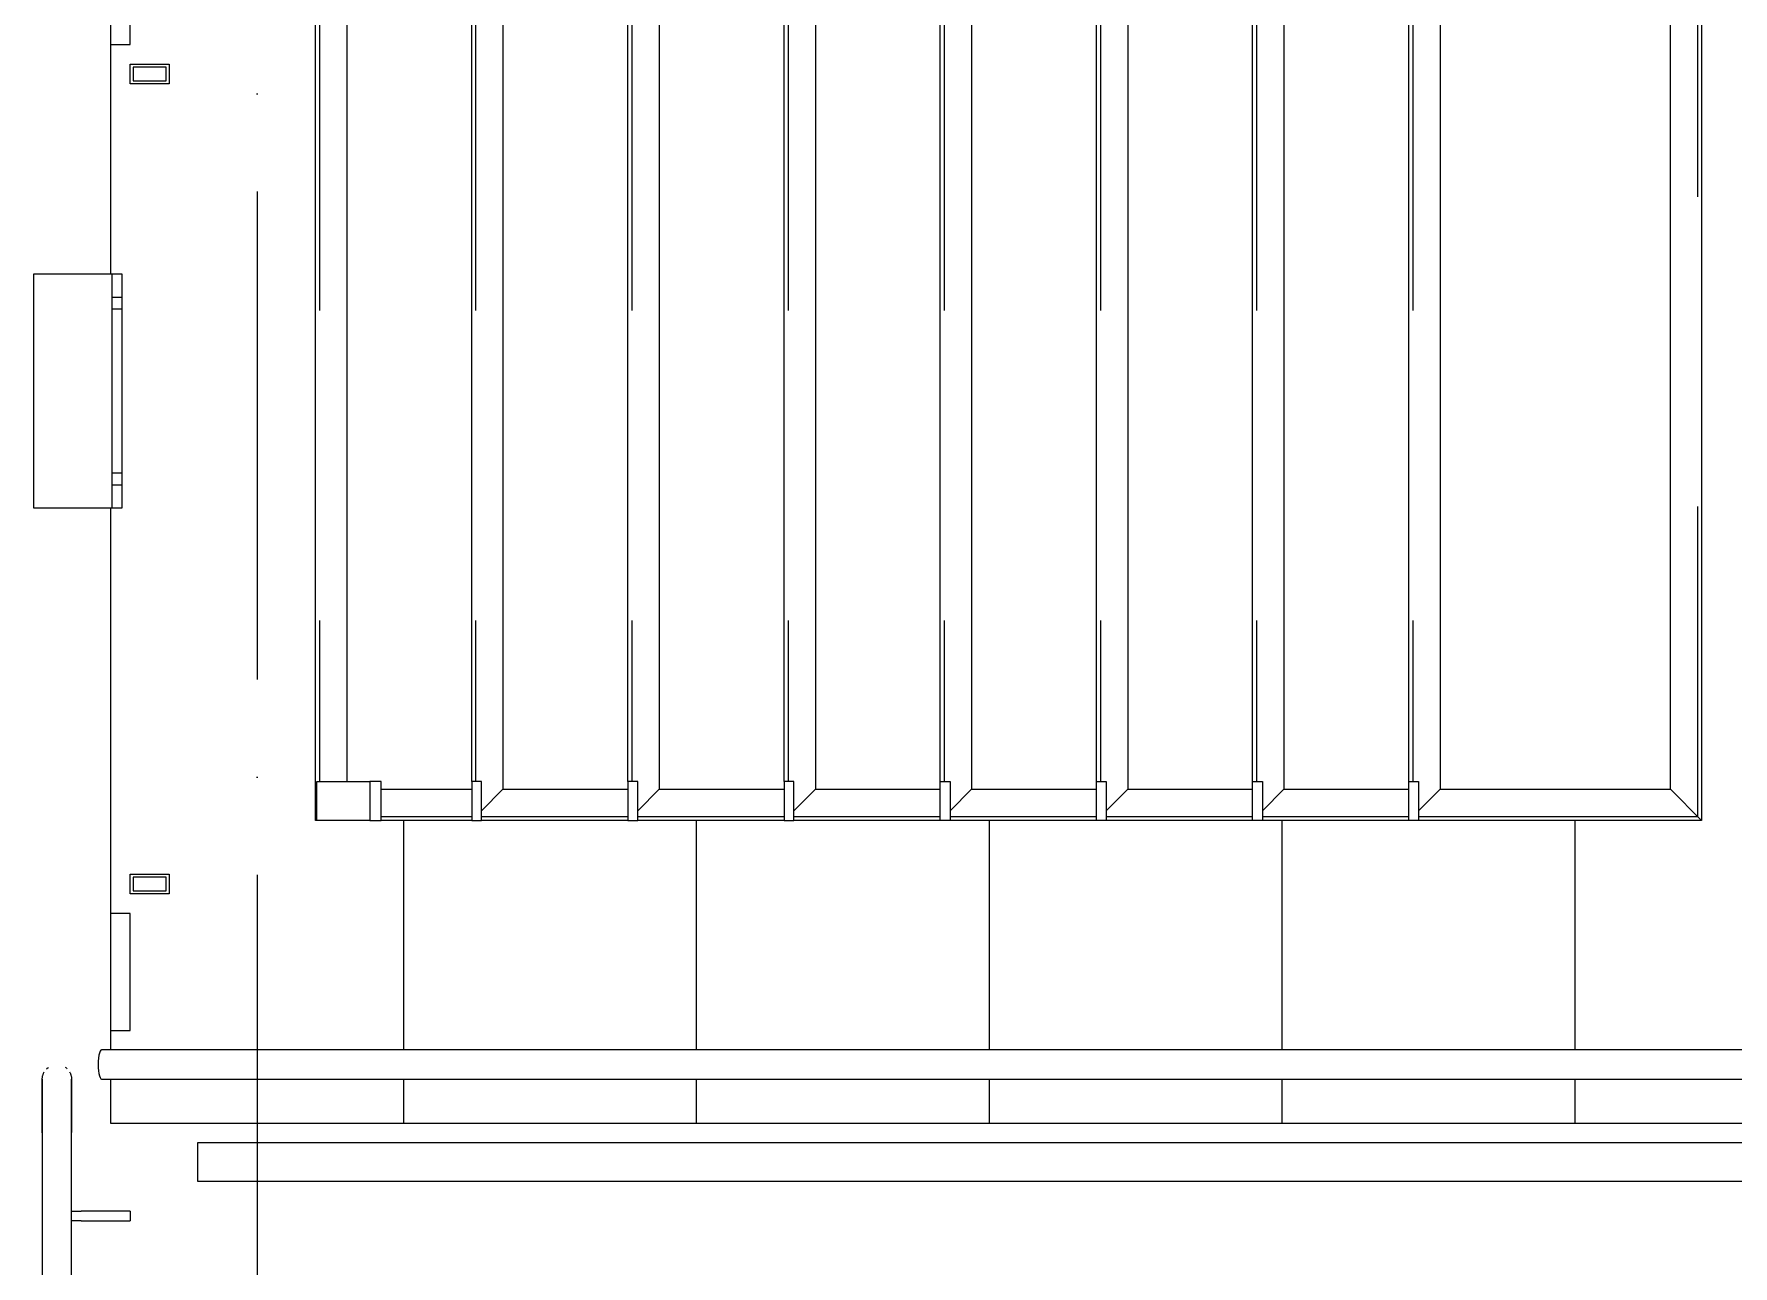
# Model space of a CAD drawing. Header units: millimetres. Extents: x -213536 to 1564669, y -45299 to 942238.
# Drawn here: x 569185 to 570926, y 427089 to 428351 of the extents above; entities that cross this region are included whole.
import ezdxf

# ---------------------------------------------------------------- set-up
doc = ezdxf.new("R2010")
doc.units = ezdxf.units.MM
doc.linetypes.add('50_200_ШТРИХ_1Т_ш5_п1_п1_', pattern=[700, 500, -100, 0, -100])
doc.linetypes.add('Штрих', pattern=[635, 317.5, -317.5])
for name, color, linetype, lineweight in [('0-1', 7, 'Continuous', 5), ('0-2', 7, 'Continuous', 9), ('3) ЖБ 4м', 3, 'Continuous', 30), ('Контуры', 7, 'Continuous', 9), ('Линии подступенков', 7, 'Continuous', 9), ('Линии свеса', 7, 'Continuous', 9), ('Невидимые линии-1', 7, 'Штрих', 9), ('Обобщенные модели', 7, 'Continuous', 9), ('Ограждение', 7, 'Continuous', 9), ('Ограждение-1', 7, 'Continuous', 25), ('Оси-2', 7, '50_200_ШТРИХ_1Т_ш5_п1_п1_', 9)]:
    doc.layers.add(name, color=color, linetype=linetype, lineweight=lineweight)
doc.layers.get('0-2').off()

# ---------------------------------------------------------------- blocks, each defined once
blk = doc.blocks.new('Ось 3 этаж')
at = {"layer": 'Оси-2'}
blk.add_line((433042.1, 477896.8), (433042.1, 423014.8), dxfattribs=at)
blk = doc.blocks.new('О_Элемент ограждения_Обод_Труба_ГОСТ 8645-68 - О_Элемент ограждения_Обод_Труба_ГОСТ 8645-68-30985916-АИ2_03_План отделки стен 3-го этажа _Часть 2_')
at = {"layer": 'Ограждение'}
for p, q in [((-3720, 20), (0, 20)), ((0, 20), (0, -20)), ((0, -20), (-3720, -20))]:
    blk.add_line(p, q, dxfattribs=at)
blk = doc.blocks.new('О_Элемент поручня_Маршевый_Труба_ГОСТ 8732-78 - О_Элемент поручня_Маршевый_Труба_ГОСТ 8732-78-31468009-АИ2_03_План отделки стен 3-го этажа _Часть 2_')
at = {"layer": 'Ограждение'}
for p, q in [((-9.9, 0), (-3926, 0)), ((-3926, -30), (-9.9, -30))]:
    blk.add_line(p, q, dxfattribs=at)
at = {"layer": 'Ограждение', "flags": 128}
for points in [[(-6.3, -15), (-6.4, -11.7), (-6.7, -8.5), (-7.1, -5.6), (-7.7, -3.3), (-8.3, -1.5), (-9.1, -0.4), (-9.9, 0)], [(-9.9, -30), (-9.1, -29.6), (-8.3, -28.5), (-7.7, -26.7), (-7.1, -24.4), (-6.7, -21.5), (-6.4, -18.3), (-6.3, -15)]]:
    blk.add_lwpolyline(points, dxfattribs=at)
blk = doc.blocks.new('О_Элемент ограждения_Обод_Труба_ГОСТ 86451 - О_Элемент ограждения_Обод_Труба_ГОСТ 8645-68 2-33131214-АИ2_03_План отделки стен 3-го этажа _Часть 2_')
at = {"layer": 'Ограждение-1'}
for p, q in [((-1820, 20), (-1800, 20)), ((-1820, -20), (-1820, 20)), ((-1800, 20), (-1800, -20)), ((-20, -20), (-20, 20)), ((-20, 20), (0, 20)), ((0, 20), (0, -20)), ((-1817, 17), (-1817, -17)), ((-1803, 17), (-1817, 17)), ((-1803, -17), (-1803, 17)), ((-17, 17), (-17, -17)), ((-3, 17), (-17, 17)), ((-3, -17), (-3, 17)), ((-1817, -17), (-1803, -17)), ((-17, -17), (-3, -17)), ((-1800, -20), (-1820, -20)), ((0, -20), (-20, -20))]:
    blk.add_line(p, q, dxfattribs=at)
blk = doc.blocks.new('О_Элемент поручня_Площадочный_Двухуровневый_ГОСТ 8732-78 - О_Элемент поручня_Площадочный_Двухуровневый_ГОСТ 8732-78 2-33683547-АИ2_03_План отделки стен 3-го этажа _Часть 2_')
at = {"layer": 'Ограждение'}
for p, q in [((310, -10), (0, -10)), ((0, -25), (0, -18.8)), ((0, -40), (0, -25)), ((0, -40), (310, -40))]:
    blk.add_line(p, q, dxfattribs=at)
at = {"layer": 'Ограждение', "flags": 128}
for points in [[(310, -10), (312.2, -10), (314.4, -10), (316.6, -10), (318.8, -10), (320.9, -10), (323.1, -10), (325.2, -10), (327.3, -10), (329.4, -10), (331.4, -10), (333.4, -10), (335.4, -10), (337.3, -10), (339.2, -10), (341.1, -10), (342.8, -10), (344.6, -10), (346.3, -10), (347.9, -10), (349.5, -10), (351, -10), (352.4, -10), (353.8, -10), (355.1, -10), (356.3, -10), (357.4, -10), (358.5, -10), (359.5, -10), (360.4, -10), (361.3, -10), (362, -10), (362.7, -10), (363.3, -10), (363.8, -10), (364.2, -10), (364.5, -10), (364.8, -10), (364.9, -10), (365, -10), (365, -10)], [(365, -10), (365, -10), (364.8, -10), (364.6, -10), (364.3, -10), (363.9, -10), (363.4, -10), (362.9, -10), (362.2, -10), (361.5, -10), (360.7, -10), (359.8, -10), (358.8, -10), (357.7, -10), (356.6, -10), (355.4, -10), (354.1, -10), (352.8, -10), (351.3, -10), (349.9, -10), (348.3, -10), (346.7, -10), (345, -10), (343.3, -10), (341.5, -10), (339.7, -10), (337.8, -10), (335.9, -10), (334, -10), (332, -10), (329.9, -10), (327.9, -10), (325.8, -10), (323.6, -10), (321.5, -10), (319.3, -10), (317.2, -10), (315, -10), (312.8, -10), (310.6, -10), (310, -10)], [(365, -10), (365.6, -10), (366.2, -10), (366.8, -10.1), (367.4, -10.2), (368, -10.3), (368.6, -10.4), (369.1, -10.6), (369.7, -10.8), (370.3, -11), (370.8, -11.2), (371.4, -11.4), (371.9, -11.7), (372.5, -12)], [(375.8, -14.5), (376.2, -15), (376.6, -15.4), (376.9, -15.9), (377.3, -16.4)], [(377.4, -33.5), (377, -34), (376.7, -34.4), (376.3, -34.9), (375.9, -35.3)], [(310, -40), (312.2, -40), (314.4, -40), (316.6, -40), (318.8, -40), (320.9, -40), (323.1, -40), (325.2, -40), (327.3, -40), (329.4, -40), (331.4, -40), (333.4, -40), (335.4, -40), (337.3, -40), (339.2, -40), (341.1, -40), (342.8, -40), (344.6, -40), (346.3, -40), (347.9, -40), (349.5, -40), (351, -40), (352.4, -40), (353.8, -40), (355.1, -40), (356.3, -40), (357.4, -40), (358.5, -40), (359.5, -40), (360.4, -40), (361.3, -40), (362, -40), (362.7, -40), (363.3, -40), (363.8, -40), (364.2, -40), (364.5, -40), (364.8, -40), (364.9, -40), (365, -40), (365, -40)], [(365, -40), (365, -40), (364.8, -40), (364.6, -40), (364.3, -40), (363.9, -40), (363.4, -40), (362.9, -40), (362.2, -40), (361.5, -40), (360.7, -40), (359.8, -40), (358.8, -40), (357.7, -40), (356.6, -40), (355.4, -40), (354.1, -40), (352.8, -40), (351.3, -40), (349.9, -40), (348.3, -40), (346.7, -40), (345, -40), (343.3, -40), (341.5, -40), (339.7, -40), (337.8, -40), (335.9, -40), (334, -40), (332, -40), (329.9, -40), (327.9, -40), (325.8, -40), (323.6, -40), (321.5, -40), (319.3, -40), (317.2, -40), (315, -40), (312.8, -40), (310.6, -40)], [(372.6, -37.9), (372.1, -38.2), (371.5, -38.5), (371, -38.8), (370.4, -39), (369.9, -39.2), (369.3, -39.4), (368.7, -39.5), (368.1, -39.7), (367.5, -39.8), (367, -39.9), (366.4, -39.9), (365.8, -40), (365.2, -40), (365, -40)]]:
    blk.add_lwpolyline(points, dxfattribs=at)
blk = doc.blocks.new('О_Полоса_Трапеция прямоугольная_Прокат_ГОСТ 1031 - Крепежная пластина-V99-АИ2_03_План отделки стен 3-го этажа _Часть 2_')
at = {"layer": 'Ограждение'}
for p, q in [((2220, 2214.8), (2200, 2214.8)), ((2200, 2214.8), (2200, 2094.8)), ((2220, 2094.8), (2220, 2214.8)), ((2200, 2094.8), (2220, 2094.8))]:
    blk.add_line(p, q, dxfattribs=at)
blk = doc.blocks.new('О_Кронштейн_Форма Г_Круг_ГОСТ 25902 - О_Кронштейн_Форма Г_Круг_ГОСТ 2590-2006-31482955-АИ2_03_План отделки стен 3-го этажа _Часть 2_')
at = {"layer": 'Ограждение'}
for p, q in [((2220, 1909.8), (2170, 1909.8)), ((2170, 1899.8), (2220, 1899.8)), ((2220, 1909.8), (2220, 1904.8)), ((2220, 1904.8), (2220, 1899.8))]:
    blk.add_line(p, q, dxfattribs=at)
at = {"layer": 'Ограждение', "flags": 128}
for points in [[(2160, 1909.8), (2160.9, 1909.8), (2161.9, 1909.8), (2162.8, 1909.8), (2163.8, 1909.8), (2164.8, 1909.8), (2165.8, 1909.8), (2166.7, 1909.8), (2167.7, 1909.8), (2168.7, 1909.8), (2169.7, 1909.8), (2170, 1909.8)], [(2170, 1899.8), (2169, 1899.8), (2168, 1899.8), (2167, 1899.8), (2166, 1899.8), (2165, 1899.8), (2164.1, 1899.8), (2163.1, 1899.8), (2162.1, 1899.8), (2161.2, 1899.8), (2160.3, 1899.8)]]:
    blk.add_lwpolyline(points, dxfattribs=at)
blk = doc.blocks.new('О_Элемент ограждения_Обод_Труба_ГОСТ 86451 - О_Элемент ограждения_Обод_Труба_ГОСТ 8645-68 2-33352084-АИ2_03_План отделки стен 3-го этажа _Часть 2_')
at = {"layer": 'Ограждение-1'}
for p, q in [((-850, 20), (-830, 20)), ((-850, -20), (-850, 20)), ((-830, 20), (-830, -20)), ((-20, -20), (-20, 20)), ((-20, 20), (0, 20)), ((0, 20), (0, -20)), ((-847, 17), (-847, -17)), ((-833, 17), (-847, 17)), ((-833, -17), (-833, 17)), ((-17, 17), (-17, -17)), ((-3, 17), (-17, 17)), ((-3, -17), (-3, 17)), ((-847, -17), (-833, -17)), ((-17, -17), (-3, -17)), ((-830, -20), (-850, -20)), ((0, -20), (-20, -20))]:
    blk.add_line(p, q, dxfattribs=at)
blk = doc.blocks.new('ОМ_Нижняя опорная пятка - ОМ_Нижняя опорная пятка-19082064-АИ2_03_План отделки стен 3-го этажа _Часть 2_')
at = {"layer": 'Обобщенные модели'}
for p, q in [((-96, 10), (-96, 0)), ((-84, 10), (-84, 0)), ((84, 10), (84, 0)), ((96, 10), (96, 0))]:
    blk.add_line(p, q, dxfattribs=at)
blk = doc.blocks.new('ОМ_Уголок_ГОСТ 8509-93 - ОМ_Уголок_ГОСТ 8509-93-26349651-АИ2_03_План отделки стен 3-го этажа _Часть 2_')
at = {"layer": 'Невидимые линии-1'}
blk.add_line((4, -4), (876, -4), dxfattribs=at)
at = {"layer": 'Обобщенные модели'}
for p, q in [((880, 0), (0, 0)), ((32, -32), (0, 0)), ((880, 0), (848, -32)), ((32, -32), (848, -32))]:
    blk.add_line(p, q, dxfattribs=at)
blk = doc.blocks.new('ОМ_Уголок_ГОСТ 8509-93 - ОМ_Уголок_ГОСТ 8509-93-V85-АИ2_03_План отделки стен 3-го этажа _Часть 2_')
at = {"layer": 'Невидимые линии-1'}
blk.add_line((40, -4), (840, -4), dxfattribs=at)
at = {"layer": 'Обобщенные модели'}
for p, q in [((32, -32), (10, -10)), ((840, 0), (40, 0)), ((870, -10), (848, -32)), ((32, -32), (848, -32))]:
    blk.add_line(p, q, dxfattribs=at)
blk = doc.blocks.new('ОМ_Уголок_ГОСТ 8509-93 - ОМ_Уголок_ГОСТ 8509-93-19082047-АИ2_03_План отделки стен 3-го этажа _Часть 2_')
at = {"layer": 'Невидимые линии-1'}
blk.add_line((10, -4), (296, -4), dxfattribs=at)
at = {"layer": 'Обобщенные модели'}
for p, q in [((300, 0), (10, 0)), ((32, -32), (10, -10)), ((300, 0), (268, -32)), ((32, -32), (268, -32))]:
    blk.add_line(p, q, dxfattribs=at)
blk = doc.blocks.new('ОМ_Уголок_ГОСТ 8509-93 - ОМ_Уголок_ГОСТ 8509-93-V87-АИ2_03_План отделки стен 3-го этажа _Часть 2_')
at = {"layer": 'Невидимые линии-1'}
blk.add_line((10, -4), (160, -4), dxfattribs=at)
at = {"layer": 'Обобщенные модели'}
for p, q in [((160, 0), (10, 0)), ((32, -32), (10, -10)), ((32, -32), (160, -32))]:
    blk.add_line(p, q, dxfattribs=at)
blk = doc.blocks.new('ОМ_Уголок_ГОСТ 8509-93 - ОМ_Уголок_ГОСТ 8509-93-V183-АИ2_03_План отделки стен 3-го этажа _Часть 2_')
at = {"layer": 'Невидимые линии-1'}
blk.add_line((40, -4), (840, -4), dxfattribs=at)
at = {"layer": 'Обобщенные модели'}
for p, q in [((880, 0), (0, 0)), ((1.3, -1.3), (0, 0)), ((880, 0), (878.7, -1.3)), ((40, -32), (840, -32))]:
    blk.add_line(p, q, dxfattribs=at)
blk = doc.blocks.new('ОМ_Уголок_ГОСТ 8509-93 - ОМ_Уголок_ГОСТ 8509-93-V184-АИ2_03_План отделки стен 3-го этажа _Часть 2_')
at = {"layer": 'Невидимые линии-1'}
blk.add_line((67.1, -4), (160, -4), dxfattribs=at)
at = {"layer": 'Обобщенные модели'}
for p, q in [((1.3, 0), (0, 0)), ((1.3, -1.3), (0, 0)), ((160, 0), (67.1, 0)), ((67.1, -32), (160, -32))]:
    blk.add_line(p, q, dxfattribs=at)
blk = doc.blocks.new('ОМ_Уголок_ГОСТ 8510-86 - ОМ_Уголок_ГОСТ 8510-86-19082066-АИ2_03_План отделки стен 3-го этажа _Часть 2_')
at = {"layer": 'Обобщенные модели'}
for p, q in [((0, 0), (0, -90)), ((240, 0), (0, 0)), ((0, -10), (240, -10)), ((240, -90), (240, 0)), ((0, -90), (240, -90))]:
    blk.add_line(p, q, dxfattribs=at)
blk = doc.blocks.new('ОМ_Полоса_Трапеция прямоугольная_Прокат_ГОСТ 103-2006 - ОМ_Полоса_Трапеция прямоугольная_Прокат_ГОСТ 103-2006-19082170-АИ2_03_План отделки стен 3-го этажа _Часть 2_')
at = {"layer": 'Обобщенные модели'}
for p, q in [((21530, 46300), (21540, 46300)), ((21530, 46260), (21530, 46300)), ((21540, 46300), (21540, 46260)), ((21540, 46260), (21530, 46260))]:
    blk.add_line(p, q, dxfattribs=at)
blk = doc.blocks.new('ОМ_Полоса_Трапеция прямоугольная_Прокат_ГОСТ 103-2006 - ОМ_Полоса_Трапеция прямоугольная_Прокат_ГОСТ 103-2006-V95-АИ2_03_План отделки стен 3-го этажа _Часть 2_')
at = {"layer": 'Обобщенные модели'}
for p, q in [((20900, 46300), (20890, 46300)), ((20890, 46300), (20890, 46260)), ((20900, 46260), (20900, 46300)), ((20890, 46260), (20900, 46260))]:
    blk.add_line(p, q, dxfattribs=at)
blk = doc.blocks.new('ОМ_Полоса_Трапеция прямоугольная_Прокат_ГОСТ 103-2006 - ОМ_Полоса_Трапеция прямоугольная_Прокат_ГОСТ 103-2006-V96-АИ2_03_План отделки стен 3-го этажа _Часть 2_')
at = {"layer": 'Обобщенные модели'}
for p, q in [((20740, 46300), (20730, 46300)), ((20730, 46300), (20730, 46260)), ((20740, 46260), (20740, 46300)), ((20730, 46260), (20740, 46260))]:
    blk.add_line(p, q, dxfattribs=at)
blk = doc.blocks.new('ОМ_Полоса_Трапеция прямоугольная_Прокат_ГОСТ 103-2006 - ОМ_Полоса_Трапеция прямоугольная_Прокат_ГОСТ 103-2006-V97-АИ2_03_План отделки стен 3-го этажа _Часть 2_')
at = {"layer": 'Обобщенные модели'}
for p, q in [((20580, 46300), (20570, 46300)), ((20570, 46300), (20570, 46260)), ((20580, 46260), (20580, 46300)), ((20570, 46260), (20580, 46260))]:
    blk.add_line(p, q, dxfattribs=at)
blk = doc.blocks.new('ОМ_Полоса_Прокат_ГОСТ 103-2006 - ОМ_Полоса_Прокат_ГОСТ 103-2006-20723498-АИ2_03_План отделки стен 3-го этажа _Часть 2_')
at = {"layer": 'Обобщенные модели'}
for p, q in [((20411.3, 46260), (20411.3, 46300)), ((20411.3, 46300), (20465.6, 46300)), ((20477.1, 46300), (20465.6, 46300)), ((20465.6, 46300), (20465.6, 46260)), ((20477.1, 46260), (20477.1, 46300)), ((20465.6, 46260), (20411.3, 46260)), ((20465.6, 46260), (20477.1, 46260))]:
    blk.add_line(p, q, dxfattribs=at)
blk = doc.blocks.new('0125-Р-ОО-Ш2-АР-о_23_10_2024_rvt-1-АИ2_03_План отделки стен 3-го этажа _Часть 2_')
at = {"layer": 'Контуры'}
for p, q in [((2200, 3104.8), (2200, 2870)), ((2200, 2630), (2200, 2214.8)), ((2200, 2094.8), (2200, 2075)), ((2200, 2045), (2200, 2000)), ((2200, 2000), (2500, 2000)), ((2500, 2000), (2800, 2000)), ((2800, 2000), (3100, 2000)), ((3100, 2000), (3400, 2000)), ((3400, 2000), (3700, 2000)), ((3700, 2000), (4000, 2000))]:
    blk.add_line(p, q, dxfattribs=at)
at = {"layer": 'Линии подступенков'}
for p, q in [((2200, 3104.8), (2200, 2870)), ((2200, 2630), (2200, 2214.8)), ((2500, 2310), (2500, 2075)), ((2800, 2310), (2800, 2075)), ((3100, 2310), (3100, 2075)), ((3400, 2310), (3400, 2075)), ((3700, 2310), (3700, 2074.7)), ((2200, 2094.8), (2200, 2075)), ((2200, 2045), (2200, 2000)), ((2500, 2045), (2500, 2000)), ((2800, 2045), (2800, 2000)), ((3100, 2045), (3100, 2000)), ((3400, 2045), (3400, 2000)), ((3700, 2045.4), (3700, 2000))]:
    blk.add_line(p, q, dxfattribs=at)
at = {"layer": 'Линии свеса'}
for p, q in [((2500, 2310), (2500, 2075)), ((2800, 2310), (2800, 2075)), ((3100, 2310), (3100, 2075)), ((3400, 2310), (3400, 2075)), ((3700, 2310), (3700, 2074.7)), ((2500, 2045), (2500, 2000)), ((2800, 2045), (2800, 2000)), ((3100, 2045), (3100, 2000)), ((3400, 2045), (3400, 2000)), ((3700, 2045.4), (3700, 2000))]:
    blk.add_line(p, q, dxfattribs=at)
at = {"layer": '0-2'}
for name, p, rotation in [('О_Элемент ограждения_Обод_Труба_ГОСТ 86451 - О_Элемент ограждения_Обод_Труба_ГОСТ 8645-68 2-33131214-АИ2_03_План отделки стен 3-го этажа _Часть 2_', (2240, 1694.8), 269.9999999999997), ('О_Элемент ограждения_Обод_Труба_ГОСТ 86451 - О_Элемент ограждения_Обод_Труба_ГОСТ 8645-68 2-33352084-АИ2_03_План отделки стен 3-го этажа _Часть 2_', (2240, 2234.8), 269.9999999999997), ('ОМ_Нижняя опорная пятка - ОМ_Нижняя опорная пятка-19082064-АИ2_03_План отделки стен 3-го этажа _Часть 2_', (2211.5, 2750), 90.00000000000084), ('О_Элемент поручня_Маршевый_Труба_ГОСТ 8732-78 - О_Элемент поручня_Маршевый_Труба_ГОСТ 8732-78-31468009-АИ2_03_План отделки стен 3-го этажа _Часть 2_', (2180.9, 2045), 180), ('О_Элемент поручня_Площадочный_Двухуровневый_ГОСТ 8732-78 - О_Элемент поручня_Площадочный_Двухуровневый_ГОСТ 8732-78 2-33683547-АИ2_03_План отделки стен 3-го этажа _Часть 2_', (2120, 1679.8), 89.99999999999993), ('О_Элемент ограждения_Обод_Труба_ГОСТ 8645-68 - О_Элемент ограждения_Обод_Труба_ГОСТ 8645-68-30985916-АИ2_03_План отделки стен 3-го этажа _Часть 2_', (2289.3, 1960), 180)]:
    blk.add_blockref(name, p, dxfattribs=dict(at, rotation=rotation))
for name, p in [('О_Полоса_Трапеция прямоугольная_Прокат_ГОСТ 1031 - Крепежная пластина-V99-АИ2_03_План отделки стен 3-го этажа _Часть 2_', (0, 1010)), ('ОМ_Полоса_Прокат_ГОСТ 103-2006 - ОМ_Полоса_Прокат_ГОСТ 103-2006-20723498-АИ2_03_План отделки стен 3-го этажа _Часть 2_', (-18000, -43950)), ('ОМ_Полоса_Трапеция прямоугольная_Прокат_ГОСТ 103-2006 - ОМ_Полоса_Трапеция прямоугольная_Прокат_ГОСТ 103-2006-V97-АИ2_03_План отделки стен 3-го этажа _Часть 2_', (-18000, -43950)), ('ОМ_Полоса_Трапеция прямоугольная_Прокат_ГОСТ 103-2006 - ОМ_Полоса_Трапеция прямоугольная_Прокат_ГОСТ 103-2006-V96-АИ2_03_План отделки стен 3-го этажа _Часть 2_', (-18000, -43950)), ('ОМ_Полоса_Трапеция прямоугольная_Прокат_ГОСТ 103-2006 - ОМ_Полоса_Трапеция прямоугольная_Прокат_ГОСТ 103-2006-V95-АИ2_03_План отделки стен 3-го этажа _Часть 2_', (-18000, -43950)), ('ОМ_Полоса_Трапеция прямоугольная_Прокат_ГОСТ 103-2006 - ОМ_Полоса_Трапеция прямоугольная_Прокат_ГОСТ 103-2006-19082170-АИ2_03_План отделки стен 3-го этажа _Часть 2_', (-18480, -43950)), ('ОМ_Полоса_Трапеция прямоугольная_Прокат_ГОСТ 103-2006 - ОМ_Полоса_Трапеция прямоугольная_Прокат_ГОСТ 103-2006-19082170-АИ2_03_План отделки стен 3-го этажа _Часть 2_', (-18320, -43950)), ('ОМ_Полоса_Трапеция прямоугольная_Прокат_ГОСТ 103-2006 - ОМ_Полоса_Трапеция прямоугольная_Прокат_ГОСТ 103-2006-19082170-АИ2_03_План отделки стен 3-го этажа _Часть 2_', (-18160, -43950)), ('ОМ_Полоса_Трапеция прямоугольная_Прокат_ГОСТ 103-2006 - ОМ_Полоса_Трапеция прямоугольная_Прокат_ГОСТ 103-2006-19082170-АИ2_03_План отделки стен 3-го этажа _Часть 2_', (-18000, -43950)), ('О_Полоса_Трапеция прямоугольная_Прокат_ГОСТ 1031 - Крепежная пластина-V99-АИ2_03_План отделки стен 3-го этажа _Часть 2_', (0, 0)), ('О_Кронштейн_Форма Г_Круг_ГОСТ 25902 - О_Кронштейн_Форма Г_Круг_ГОСТ 2590-2006-31482955-АИ2_03_План отделки стен 3-го этажа _Часть 2_', (0, 0))]:
    blk.add_blockref(name, p, dxfattribs=at)
at = {"layer": '0-2', "extrusion": (0, 0, -1)}
for name, p, rotation in [('ОМ_Уголок_ГОСТ 8509-93 - ОМ_Уголок_ГОСТ 8509-93-V183-АИ2_03_План отделки стен 3-го этажа _Часть 2_', (-2410, 3190), 269.9999999999989), ('ОМ_Уголок_ГОСТ 8509-93 - ОМ_Уголок_ГОСТ 8509-93-26349651-АИ2_03_План отделки стен 3-го этажа _Часть 2_', (-3830, 2310), 89.99999999999908), ('ОМ_Уголок_ГОСТ 8509-93 - ОМ_Уголок_ГОСТ 8509-93-V85-АИ2_03_План отделки стен 3-го этажа _Часть 2_', (-2570, 3190), 269.9999999999989), ('ОМ_Уголок_ГОСТ 8509-93 - ОМ_Уголок_ГОСТ 8509-93-V85-АИ2_03_План отделки стен 3-го этажа _Часть 2_', (-2730, 3190), 269.9999999999989), ('ОМ_Уголок_ГОСТ 8509-93 - ОМ_Уголок_ГОСТ 8509-93-V85-АИ2_03_План отделки стен 3-го этажа _Часть 2_', (-2890, 3190), 269.9999999999989), ('ОМ_Уголок_ГОСТ 8509-93 - ОМ_Уголок_ГОСТ 8509-93-V85-АИ2_03_План отделки стен 3-го этажа _Часть 2_', (-3050, 3190), 269.9999999999989), ('ОМ_Уголок_ГОСТ 8509-93 - ОМ_Уголок_ГОСТ 8509-93-V85-АИ2_03_План отделки стен 3-го этажа _Часть 2_', (-3210, 3190), 269.9999999999989), ('ОМ_Уголок_ГОСТ 8509-93 - ОМ_Уголок_ГОСТ 8509-93-V85-АИ2_03_План отделки стен 3-го этажа _Часть 2_', (-3370, 3190), 269.9999999999989), ('ОМ_Уголок_ГОСТ 8509-93 - ОМ_Уголок_ГОСТ 8509-93-V85-АИ2_03_План отделки стен 3-го этажа _Часть 2_', (-3530, 3190), 269.9999999999989), ('ОМ_Уголок_ГОСТ 8510-86 - ОМ_Уголок_ГОСТ 8510-86-19082066-АИ2_03_План отделки стен 3-го этажа _Часть 2_', (-2211.5, 2630), 89.99999999999918), ('ОМ_Уголок_ГОСТ 8509-93 - ОМ_Уголок_ГОСТ 8509-93-V184-АИ2_03_План отделки стен 3-го этажа _Часть 2_', (-2410, 2310), 180), ('ОМ_Уголок_ГОСТ 8509-93 - ОМ_Уголок_ГОСТ 8509-93-V87-АИ2_03_План отделки стен 3-го этажа _Часть 2_', (-2570, 2310), 180), ('ОМ_Уголок_ГОСТ 8509-93 - ОМ_Уголок_ГОСТ 8509-93-V87-АИ2_03_План отделки стен 3-го этажа _Часть 2_', (-2730, 2310), 180), ('ОМ_Уголок_ГОСТ 8509-93 - ОМ_Уголок_ГОСТ 8509-93-V87-АИ2_03_План отделки стен 3-го этажа _Часть 2_', (-2890, 2310), 180), ('ОМ_Уголок_ГОСТ 8509-93 - ОМ_Уголок_ГОСТ 8509-93-V87-АИ2_03_План отделки стен 3-го этажа _Часть 2_', (-3050, 2310), 180), ('ОМ_Уголок_ГОСТ 8509-93 - ОМ_Уголок_ГОСТ 8509-93-V87-АИ2_03_План отделки стен 3-го этажа _Часть 2_', (-3210, 2310), 180), ('ОМ_Уголок_ГОСТ 8509-93 - ОМ_Уголок_ГОСТ 8509-93-V87-АИ2_03_План отделки стен 3-го этажа _Часть 2_', (-3370, 2310), 180), ('ОМ_Уголок_ГОСТ 8509-93 - ОМ_Уголок_ГОСТ 8509-93-19082047-АИ2_03_План отделки стен 3-го этажа _Часть 2_', (-3530, 2310), 180)]:
    blk.add_blockref(name, p, dxfattribs=dict(at, rotation=rotation))
blk = doc.blocks.new('3этНиз')
at = {"layer": '0-1'}
blk.add_blockref('0125-Р-ОО-Ш2-АР-о_23_10_2024_rvt-1-АИ2_03_План отделки стен 3-го этажа _Часть 2_', (430692.1, 425235.4), dxfattribs=at)

msp = doc.modelspace()

# ---------------------------------------------------------------- block references
at = {"color": 5, "lineweight": 30}
msp.add_blockref('Ось 3 этаж', (136371.8, 0), dxfattribs=at)
at = {"layer": '3) ЖБ 4м'}
msp.add_blockref('3этНиз', (136371.8, 0), dxfattribs=at)

doc.saveas('drawing.dxf')
